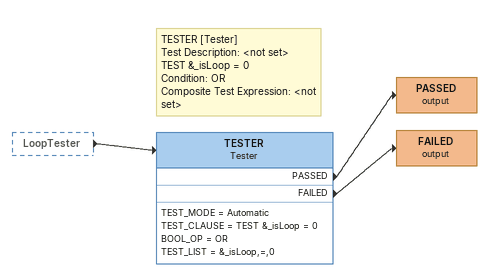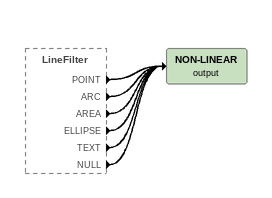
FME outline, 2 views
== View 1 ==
LoopTester [outside]
    -> TESTER
Note: TESTER [Tester] / Test Description: <not set> / TEST &_isLoop = 0 / Condition: OR / Composite Test Expression: <not set>
TESTER: Tester
    TEST_MODE = Automatic
    TEST_CLAUSE = TEST &_isLoop = 0
    BOOL_OP = OR
    TEST_LIST = &_isLoop,=,0
    PASSED -> PASSED (output)
    FAILED -> FAILED (output)
PASSED (output)
FAILED (output)

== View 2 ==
LineFilter [outside]
    POINT -> NON-LINEAR (output)
    ARC -> NON-LINEAR (output)
    AREA -> NON-LINEAR (output)
    ELLIPSE -> NON-LINEAR (output)
    TEXT -> NON-LINEAR (output)
    NULL -> NON-LINEAR (output)
NON-LINEAR (output)
